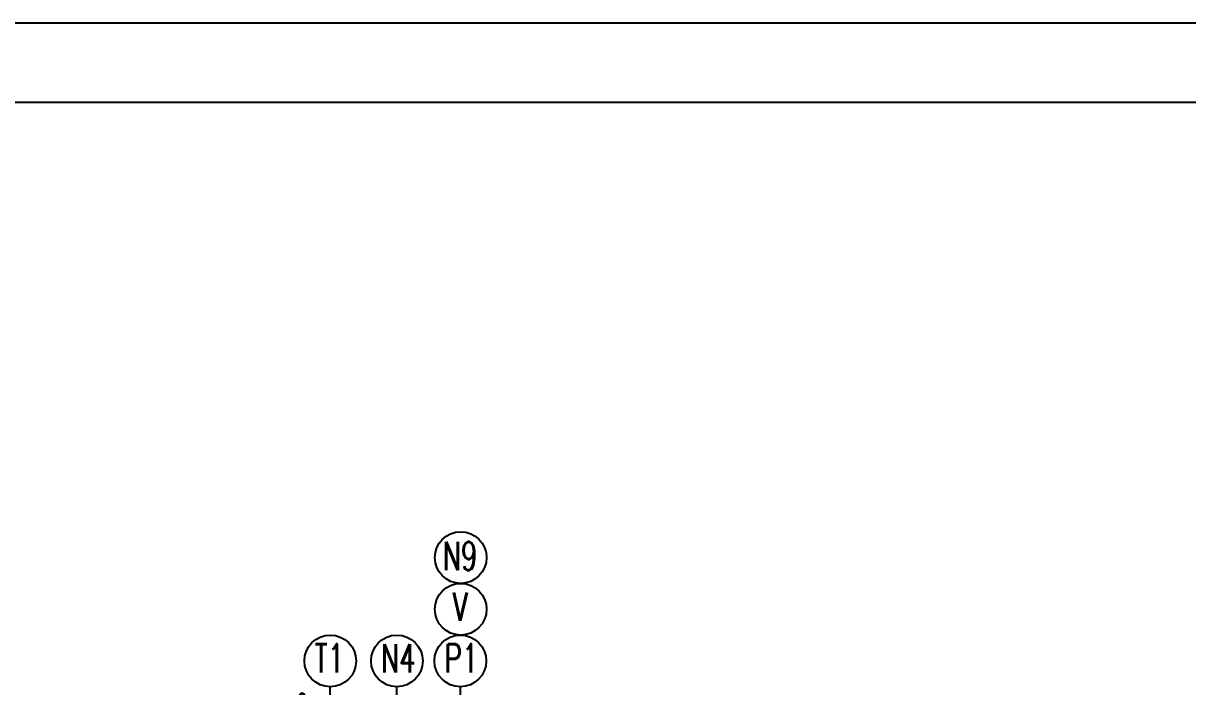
# Model space of a CAD drawing. Header units: millimetres. Extents: x -1250 to 28450, y -500 to 41550.
# Drawn here: x 2568 to 9907, y 37364 to 41550 of the extents above; entities that cross this region are included whole.
import ezdxf

# ---------------------------------------------------------------- set-up
doc = ezdxf.new("R2010")
doc.units = ezdxf.units.MM
doc.header["$LTSCALE"] = 500
for name, color, linetype in [('2细线层', 4, 'Continuous'), ('6文字层', 3, 'Continuous'), ('图框层', 7, 'Continuous')]:
    doc.layers.add(name, color=color, linetype=linetype)
doc.styles.add('PC_TEXTSTYLE', font='romans.shx', dxfattribs={"width": 0.67, "bigfont": 'hzfs.shx'})
doc.styles.add('TH_GBDIM', font='romans.shx', dxfattribs={"width": 0.8, "bigfont": 'gbcbig.shx'})
doc.dimstyles.new('TH_GBDIM', dxfattribs={"dimscale": 50, "dimtxt": 3.5, "dimasz": 2.5, "dimexe": 2, "dimexo": 0, "dimgap": 1.5, "dimtad": 1, "dimdec": 1, "dimzin": 0, "dimdsep": 46, "dimtxsty": 'TH_GBDIM', "dimcen": 2.5, "dimclrd": 130, "dimclre": 130, "dimclrt": 3, "dimadec": 0, "dimazin": 0, "dimtfac": 0.714286, "dimtdec": 1, "dimtmove": 0, "dimatfit": 3, "dimfxl": 1, "dimtzin": 0, "dimlwd": -1, "dimlwe": -1, "dimarcsym": 0})

# ---------------------------------------------------------------- blocks, each defined once
blk = doc.blocks.new('*D17')
at = {"layer": '2细线层', "color": 130}
blk.add_line((4450.3, 36573.2), (4156.3, 37082.5), dxfattribs=at)
blk.add_arc((4502.8, 36482.3), 593, 102.09957, 107.90043, dxfattribs=at)
for points in [[(4329, 37027.6), (4312, 37065.7), (4206.3, 36995.9)], [(4376.3, 37082.9), (4380.7, 37041.4), (4502.8, 37075.3)]]:
    blk.add_solid(points, dxfattribs=at)
at = {"layer": 'Defpoints', "color": 0}
for p in [(4502.8, 37364), (4399.8, 37066.3), (4450.3, 36573.2), (4502.8, 36482.3), (4525.3, 36443.3)]:
    blk.add_point(p, dxfattribs=at)
at = {"layer": '2细线层', "color": 3, "insert": (4238.3, 37195.2), "char_height": 175, "attachment_point": 5, "rotation": 20.35254, "style": 'TH_GBDIM'}
blk.add_mtext('30°', dxfattribs=at)

msp = doc.modelspace()

# ---------------------------------------------------------------- linework, layer by layer
for centre in [(5325.1, 38179.05), (5325.1, 37853.01), (4502.78, 37526.98), (4922.78, 37526.98), (5322.78, 37526.98)]:
    msp.add_circle(centre, 163.02)
at = {"layer": '2细线层'}
for p, q in [((28450, 41550), (-1250, 41550)), ((4502.78, 36482.31), (4502.78, 37363.96)), ((4922.78, 36652.66), (4922.78, 37363.96)), ((5322.78, 36500.66), (5322.78, 37363.96))]:
    msp.add_line(p, q, dxfattribs=at)
at = {"layer": '图框层'}
msp.add_line((27950, 41050), (0, 41050), dxfattribs=at)

# ---------------------------------------------------------------- texts
at = {"layer": '6文字层', "style": 'PC_TEXTSTYLE', "width": 0.67}
for s, p in [('N9', (5212.94, 38099.24)), ('V', (5275.96, 37779.41)), ('T1', (4404.04, 37453.38)), ('N4', (4824.04, 37453.38)), ('P1', (5224.04, 37453.38))]:
    msp.add_text(s, height=180, dxfattribs=at).set_placement(p)

# ---------------------------------------------------------------- dimensions: what is measured, and where the dimension line sits
at = {"layer": '2细线层'}
dim = msp.add_angular_dim_2l(base=(4399.8, 37066.32), line1=((4502.78, 36482.31), (4502.78, 37363.96)), line2=((4450.28, 36573.23), (4525.28, 36443.33)), dimstyle='TH_GBDIM', dxfattribs=at)
dim.commit()
dim.dimension.update_dxf_attribs({"geometry": '*D17', "text_midpoint": (4296.53, 37038.3), "dimtype": 162})

doc.saveas('drawing.dxf')
